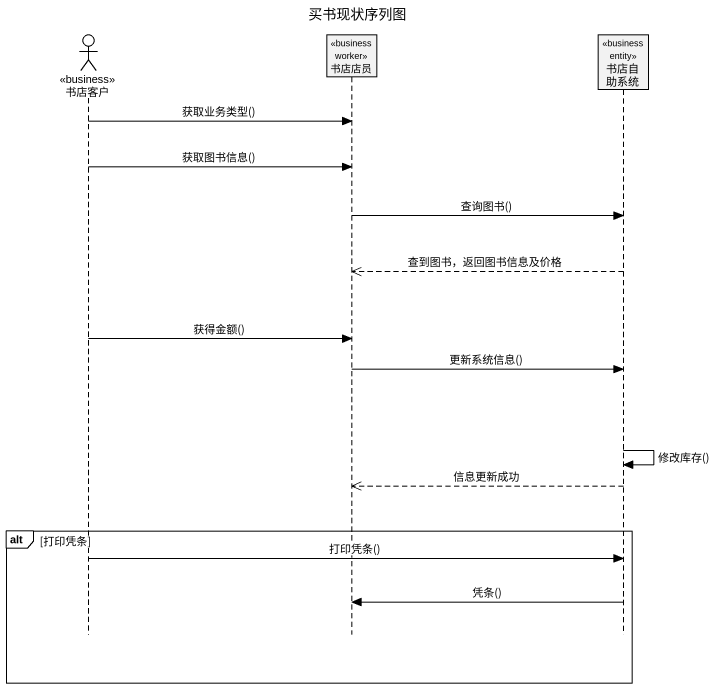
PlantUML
@startuml
title 买书现状序列图
hide footbox
actor 书店客户 <<business>> #FFFFFF
participant 书店店员 <<business worker>>
participant 书店自助系统 <<business entity>>

书店客户 -> 书店店员 : 获取业务类型()
书店客户 -> 书店店员 : 获取图书信息()
书店店员 -> 书店自助系统 : 查询图书()
书店自助系统 -->> 书店店员 : 查到图书，返回图书信息及价格
书店客户 -> 书店店员 : 获得金额()
书店店员 -> 书店自助系统 : 更新系统信息()
书店自助系统 -> 书店自助系统 : 修改库存()
书店自助系统 -->> 书店店员 : 信息更新成功
alt 打印凭条
  书店客户 -> 书店自助系统 : 打印凭条()
  书店自助系统 -> 书店店员 : 凭条()
end
@enduml
